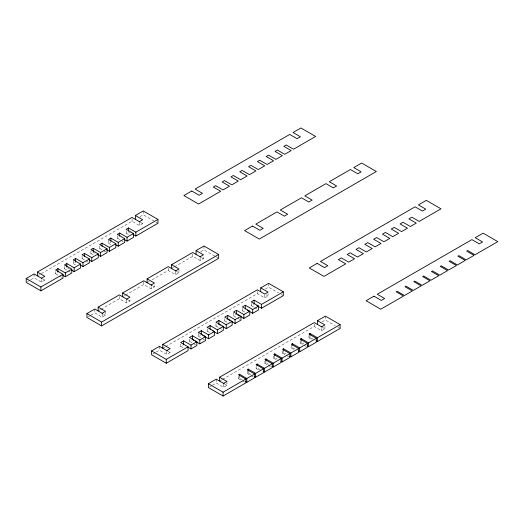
<?xml version="1.0" encoding="UTF-8"?>
<svg xmlns="http://www.w3.org/2000/svg" width="524" height="524" viewBox="0 0 524 524"><rect width="100%" height="100%" fill="white"/><g stroke="black" fill="none" stroke-linecap="round" stroke-linejoin="round"><path stroke-width="0.39" stroke-dasharray="2.62 1.97" d="M27.517 281.604L30.143 280.091M30.798 279.711L34.086 277.812L41.429 282.056L44.763 280.13L44.763 277.825M37.414 275.893L132.028 221.266L139.371 225.51L142.705 223.584L142.705 221.279M139.96 216.687L143.242 214.794L155.137 221.659M55.629 271.55L55.629 273.856L57.981 272.5M64.445 266.461L64.445 268.766L66.797 267.41M73.262 260.598L73.262 263.677L75.613 262.321M82.078 256.282L82.078 258.587L83.84 257.572M90.894 251.193L90.894 253.498L93.239 252.142L95.912 253.682M99.704 246.103L99.704 248.409L101.473 247.393M108.52 240.241L108.52 243.319L110.872 241.964M117.337 235.924L117.337 238.23L119.099 237.215M126.153 230.835L126.153 233.141L128.504 231.785L130.502 232.938M88.242 316.666L90.213 315.527M90.868 315.147L94.811 312.874L102.154 317.112L105.488 315.193L105.488 312.114M98.139 310.948L100.254 309.73M100.962 309.324L119.295 298.732L126.644 302.977L129.972 301.051L129.972 298.746M122.623 296.813L124.738 295.588M125.446 295.182L143.779 284.598L151.128 288.842L154.456 286.916L154.456 284.611M147.113 282.678L149.229 281.454M152.045 279.829L168.269 270.463L175.612 274.7L178.946 272.781L178.946 269.703M171.597 268.537L173.713 267.319M174.42 266.913L192.753 256.328L200.096 260.566L203.43 258.646L203.43 256.334M200.685 251.749L203.967 249.85L215.161 256.315M152.884 353.988L155.51 352.469M156.165 352.089L159.453 350.196L166.796 354.434L170.13 352.514L170.13 350.202M162.781 348.27L164.903 347.045M165.604 346.639L257.395 293.65L264.744 297.887L268.072 295.962L268.072 293.656M265.327 289.071L268.609 287.172L278.401 292.824M180.708 344.098L180.708 346.403L183.059 345.047M189.518 339.008L189.518 341.314L191.869 339.958M198.334 333.153L198.334 336.225L200.685 334.869M207.15 328.83L207.15 331.135L208.912 330.12M215.967 323.74L215.967 326.046L218.318 324.69M224.783 318.651L224.783 320.957L227.128 319.601M233.593 312.795L233.593 315.867L235.944 314.511M242.409 308.472L242.409 310.778L244.171 309.763M251.225 303.383L251.225 305.689L253.577 304.333M209.692 386.784L211.663 385.644M212.318 385.264L216.261 382.992L223.604 387.229L226.938 385.31L226.938 382.232M219.589 381.066L221.704 379.848M222.412 379.435L314.204 326.445L321.546 330.683L324.88 328.764L324.88 326.452M322.129 321.867L325.417 319.968L335.209 325.627M238.492 376.33L238.492 378.636L239.475 378.073L242.14 379.612M247.308 370.475L247.308 373.546L248.284 372.983L250.957 374.522M256.125 366.152L256.125 368.457L257.101 367.894L261.109 370.206M264.934 361.062L264.934 363.368L265.917 362.805L268.589 364.344M273.751 355.973L273.751 358.278L274.733 357.715L277.406 359.254M282.567 350.884L282.567 353.189L283.55 352.626L286.215 354.165M291.383 345.028L291.383 348.1L292.359 347.536L295.032 349.076M300.2 340.705L300.2 343.01L301.176 342.447L303.848 343.986M309.009 335.615L309.009 337.921L309.992 337.358L313.332 339.283M155.838 222.065L157.934 223.276M215.862 256.714L218.659 258.332M281.205 294.442L283.301 295.654M338.013 327.238L340.109 328.45M140.701 222.425L142.705 223.584M201.426 257.487L203.43 258.646M266.068 294.809L268.072 295.962M322.876 327.605L324.88 328.764M309.009 337.921L311.682 339.467M126.153 233.141L128.825 234.68M251.225 305.689L253.898 307.234M254.566 307.621L257.238 309.16M176.942 271.622L178.946 272.781M300.2 343.01L303.534 344.943M304.202 345.323L306.206 346.482M117.337 238.23L120.009 239.769M120.677 240.156L123.35 241.702M242.409 310.778L245.081 312.324M291.383 348.1L294.056 349.646M108.52 243.319L111.193 244.859M233.593 315.867L236.933 317.799M237.601 318.186L239.606 319.339M282.567 353.189L285.908 355.121M286.576 355.501L288.58 356.661M99.704 248.409L103.045 250.334M103.713 250.721L106.385 252.267M224.783 320.957L227.449 322.502M152.451 285.763L154.456 286.916M273.751 358.278L276.423 359.824M90.894 253.498L93.56 255.037M215.967 326.046L218.639 327.592M219.307 327.978L221.973 329.517M264.934 363.368L267.607 364.914M268.275 365.3L270.947 366.839M82.078 258.587L85.419 260.513M86.087 260.9L88.752 262.445M207.15 331.135L209.823 332.681M256.125 368.457L258.791 370.003M73.262 263.677L75.934 265.216M198.334 336.225L201.674 338.157M202.343 338.537L205.015 340.083M127.967 299.898L129.972 301.051M67.465 267.797L69.469 268.95M247.308 373.546L250.649 375.472M251.317 375.859L253.315 377.018M64.445 268.766L67.786 270.692M68.454 271.078L70.458 272.238M189.518 341.314L192.858 343.246M193.526 343.626L195.531 344.785M238.492 378.636L241.833 380.562M242.501 380.948L244.505 382.107M55.629 273.856L58.97 275.781M59.638 276.168L61.642 277.327M180.708 346.403L183.374 347.949M42.758 278.978L44.763 280.13M103.483 314.033L105.488 315.193M168.125 351.355L170.13 352.514M224.934 384.151L226.938 385.31M325.417 316.123L325.417 319.968M321.546 328.378L321.546 330.683M314.204 324.14L314.204 326.445M309.992 335.052L309.992 337.358M301.176 340.142L301.176 342.447M283.55 350.32L283.55 352.626M274.733 355.41L274.733 357.715M268.609 283.327L268.609 287.172M265.917 360.499L265.917 362.805M264.744 294.809L264.744 297.887M257.395 291.337L257.395 293.65M248.284 370.678L248.284 372.983M239.475 375.767L239.475 378.073M223.604 384.158L223.604 387.229M216.261 379.147L216.261 382.992M203.967 246.005L203.967 249.85M200.096 258.26L200.096 260.566M192.753 254.016L192.753 256.328M175.612 271.629L175.612 274.7M168.269 268.157L168.269 270.463M166.796 351.362L166.796 354.434M159.453 346.351L159.453 350.196M151.128 286.53L151.128 288.842M143.779 281.526L143.779 284.598M143.242 210.949L143.242 214.794M139.371 222.431L139.371 225.51M132.028 218.96L132.028 221.266M126.644 299.898L126.644 302.977M119.295 296.427L119.295 298.732M102.154 314.04L102.154 317.112M94.811 309.029L94.811 312.874M41.429 279.744L41.429 282.056M34.086 273.967L34.086 277.812"/><path stroke-width="0.79" d="M62.657 275.198L65.33 276.738L71.795 273.004L71.795 269.159L65.33 272.893L57.981 268.655L55.629 270.011L62.978 274.248L62.978 278.093L40.892 290.846L26.2 282.364L26.2 278.519L34.086 273.967L42.09 278.591M37.414 275.893L37.414 272.048L132.028 217.421L140.032 222.045M135.356 219.346L135.356 215.495L143.242 210.949L157.934 219.425L157.934 223.276L135.847 236.023L133.175 234.483M41.429 278.211L44.763 276.286L37.414 272.048M71.474 270.109L74.146 271.648L80.611 267.915L80.611 264.07L74.146 267.803L66.797 263.565L64.445 264.921L71.795 269.159M80.29 265.02L82.956 266.559L89.421 262.825L89.421 258.98L82.956 262.714L75.613 258.476L73.262 259.832L80.611 264.07M89.1 259.93L91.772 261.469L98.237 257.736L98.237 253.891L91.772 257.625L84.43 253.387L82.078 254.743L89.421 258.98M97.916 254.841L100.588 256.38L107.053 252.647L107.053 248.802L100.588 252.535L93.239 248.297L90.894 249.653L98.237 253.891M106.732 249.752L109.405 251.291L115.87 247.557L115.87 243.712L109.405 247.446L102.056 243.208L99.704 244.564L107.053 248.802M115.549 244.662L118.221 246.201L124.679 242.474L124.679 238.623L118.221 242.357L110.872 238.119L108.52 239.475L115.87 243.712M124.365 239.573L127.031 241.112L133.496 237.385L133.496 233.534L127.031 237.267L119.688 233.029L117.337 234.385L124.679 238.623M157.934 219.425L135.847 232.178L128.504 227.94L126.153 229.296L133.496 233.534M139.371 221.665L142.705 219.739L135.356 215.495M26.2 278.519L40.892 287.001L62.978 274.248M196.081 254.402L196.081 250.557L203.967 246.005L218.659 254.487L218.659 258.332L101.617 325.908L86.925 317.426L86.925 313.581L94.811 309.029L102.815 313.647M98.139 310.948L98.139 307.103L119.295 294.888L127.299 299.512M122.623 296.813L122.623 292.968L143.779 280.753L151.783 285.377M147.113 282.678L147.113 278.834L168.269 266.618L176.274 271.236M171.597 268.537L171.597 264.692L192.753 252.483L200.758 257.101M102.154 313.267L105.488 311.348L98.139 307.103M126.644 299.132L129.972 297.206L122.623 292.968M151.128 284.997L154.456 283.071L147.113 278.834M175.612 270.856L178.946 268.936L171.597 264.692M200.096 256.721L203.43 254.802L196.081 250.557M86.925 313.581L101.617 322.064L218.659 254.487M187.651 347.019L190.991 348.951L196.867 345.558L196.867 341.714L190.991 345.106L183.642 340.862L180.708 342.558L188.051 346.803L188.051 350.648L166.259 363.23L151.567 354.748L151.567 350.903L159.453 346.351L167.457 350.969M162.781 348.27L162.781 344.425L257.395 289.798L264.744 294.043L268.072 292.117L260.723 287.879L260.723 291.724M260.723 287.879L268.609 283.327L283.301 291.809L283.301 295.654L261.509 308.236L256.832 305.538M166.796 350.589L170.13 348.67L162.781 344.425M195.131 341.163L199.808 343.862L205.683 340.469L205.683 336.624L199.808 340.017L192.459 335.773L189.518 337.469L196.867 341.714M202.611 335.301L208.618 338.773L214.499 335.38L214.499 331.535L208.618 334.928L201.275 330.683L198.334 332.38L205.683 336.624M212.757 330.985L217.434 333.683L223.309 330.29L223.309 326.445L217.434 329.838L210.091 325.594L207.15 327.29L214.499 331.535M222.242 326.282L226.25 328.594L232.125 325.201L232.125 321.356L226.25 324.749L218.901 320.505L215.967 322.201L223.309 326.445M231.058 321.192L235.066 323.505L240.942 320.112L240.942 316.267L235.066 319.66L227.717 315.415L224.783 317.112L232.125 321.356M240.542 316.489L243.876 318.415L249.758 315.022L249.758 311.177L243.876 314.57L236.534 310.326L233.593 312.022L240.942 316.267M247.354 310.241L252.692 313.326L258.568 309.933L258.568 306.088L252.692 309.481L245.35 305.237L242.409 306.933L249.758 311.177M283.301 291.809L261.509 304.392L254.166 300.147L251.225 301.844L258.568 306.088M151.567 350.903L166.259 359.385L188.051 346.803M245.481 381.544L246.817 382.31L254.651 377.791L254.651 373.946L246.817 378.466L239.475 374.228L238.492 374.791L245.841 379.035L245.841 382.88L223.067 396.026L208.375 387.544L208.375 383.699L216.261 379.147L224.265 383.764M219.589 381.066L219.589 377.221L314.204 322.601L322.208 327.218M317.531 324.52L317.531 320.675L325.417 316.123L340.109 324.605L340.109 328.45L317.334 341.596L315.998 340.829M223.604 383.385L226.938 381.465L219.589 377.221M254.297 376.455L255.633 377.221L263.467 372.702L263.467 368.857L255.633 373.376L248.284 369.138L247.308 369.702L254.651 373.946M263.113 371.365L264.45 372.132L272.284 367.612L272.284 363.767L264.45 368.287L257.101 364.049L256.125 364.612L263.467 368.857M271.93 366.276L273.259 367.042L281.1 362.523L281.1 358.678L273.259 363.197L265.917 358.96L264.934 359.523L272.284 363.767M280.74 361.187L282.076 361.953L289.91 357.434L289.91 353.589L282.076 358.108L274.733 353.87L273.751 354.434L281.1 358.678M289.556 356.097L290.892 356.864L298.726 352.344L298.726 348.499L290.892 353.019L283.55 348.781L282.567 349.344L289.91 353.589M298.372 351.008L299.708 351.774L307.542 347.255L307.542 343.41L299.708 347.929L292.359 343.692L291.383 344.255L298.726 348.499M307.188 345.919L308.525 346.685L316.358 342.165L316.358 338.321L308.525 342.84L301.176 338.602L300.2 339.166L307.542 343.41M340.109 324.605L317.334 337.751L309.992 333.513L309.009 334.076L316.358 338.321M321.546 326.838L324.88 324.919L317.531 320.675M208.375 383.699L223.067 392.181L245.841 379.035M237.87 314.944L239.206 315.717M228.385 319.647L229.722 320.419M220.237 325.122L218.901 324.349L218.901 320.505M193.795 340.39L192.459 339.618L192.459 335.773M317.334 337.751L317.334 341.596M309.992 333.513L309.992 335.052M308.525 342.84L308.525 346.685M301.176 338.602L301.176 340.142M299.708 347.929L299.708 351.774M292.359 343.692L292.359 345.231M290.892 353.019L290.892 356.864M283.55 348.781L283.55 350.32M282.076 358.108L282.076 361.953M274.733 353.87L274.733 355.41M273.259 363.197L273.259 367.042M265.917 358.96L265.917 360.499M264.45 368.287L264.45 372.132M261.509 304.392L261.509 308.236M257.101 364.049L257.101 365.588M255.633 373.376L255.633 377.221M254.166 300.147L254.166 303.992M252.692 309.481L252.692 313.326M248.284 369.138L248.284 370.678M246.817 378.466L246.817 382.31M245.35 305.237L245.35 309.081M243.876 314.57L243.876 318.415M239.475 374.228L239.475 375.767M236.534 310.326L236.534 314.171M235.066 319.66L235.066 323.505M227.717 315.415L227.717 319.26M226.25 324.749L226.25 328.594M223.067 392.181L223.067 396.026M217.434 329.838L217.434 333.683M210.091 325.594L210.091 329.439M208.618 334.928L208.618 338.773M201.275 330.683L201.275 334.528M199.808 340.017L199.808 343.862M190.991 345.106L190.991 348.951M183.642 340.862L183.642 344.707M166.259 359.385L166.259 363.23M135.847 232.178L135.847 236.023M128.504 227.94L128.504 231.012M127.031 237.267L127.031 241.112M119.688 233.029L119.688 236.101M118.221 242.357L118.221 246.201M110.872 238.119L110.872 241.191M109.405 247.446L109.405 251.291M102.056 243.208L102.056 246.28M101.617 322.064L101.617 325.908M100.588 252.535L100.588 256.38M93.239 248.297L93.239 251.369M91.772 257.625L91.772 261.469M84.43 253.387L84.43 256.459M82.956 262.714L82.956 266.559M75.613 258.476L75.613 261.548M74.146 267.803L74.146 271.648M66.797 263.565L66.797 266.637M65.33 272.893L65.33 276.738M57.981 268.655L57.981 271.727M40.892 287.001L40.892 290.846M191.777 190.998L183.891 195.55L198.583 204.032L220.669 191.28L213.32 187.035L215.672 185.679L223.021 189.924L229.486 186.19L222.137 181.952L224.488 180.59L231.837 184.834L238.296 181.101L230.953 176.863L233.304 175.501L240.647 179.745L247.112 176.012L239.769 171.774L242.121 170.411L249.463 174.656L255.928 170.922L248.586 166.684L250.931 165.322L258.28 169.566L264.744 165.833L257.395 161.595L259.747 160.233L267.096 164.477L273.561 160.744L266.212 156.506L268.563 155.143L275.912 159.388L282.371 155.654L275.028 151.416L277.379 150.054L284.722 154.298L291.187 150.565L283.844 146.327L286.196 144.965L293.538 149.209L315.625 136.456L300.933 127.974L293.047 132.526L300.396 136.771L297.062 138.69L289.72 134.452L195.105 189.072L202.454 193.317L199.12 195.236L191.777 190.998M252.502 226.054L244.616 230.606L259.308 239.088L376.35 171.518L361.658 163.036L353.772 167.588L361.121 171.826L357.787 173.752L350.445 169.507L329.288 181.723L336.637 185.961L333.303 187.887L325.961 183.649L304.804 195.858L312.147 200.103L308.819 202.022L301.47 197.784L280.314 210L287.663 214.237L284.329 216.163L276.986 211.919L255.83 224.134L263.179 228.372L259.845 230.298L252.502 226.054M317.144 263.376L309.258 267.928L323.95 276.41L345.742 263.827L338.399 259.59L341.334 257.893L348.683 262.131L354.558 258.738L347.209 254.5L350.15 252.804L357.499 257.042L363.374 253.649L356.025 249.411L358.966 247.714L366.309 251.952L372.191 248.559L364.842 244.322L367.783 242.625L375.125 246.863L381 243.47L373.658 239.232L376.592 237.536L383.941 241.774L389.817 238.381L382.474 234.143L385.409 232.446L392.758 236.684L398.633 233.291L391.284 229.054L394.225 227.357L401.567 231.595L407.449 228.202L400.1 223.964L403.041 222.268L410.384 226.506L416.259 223.113L408.916 218.875L411.857 217.178L419.2 221.416L440.992 208.84L426.3 200.358L418.414 204.91L425.763 209.148L422.436 211.074L415.087 206.829L320.472 261.456L327.821 265.694L324.487 267.62L317.144 263.376M373.953 296.171L366.066 300.724L380.758 309.206L403.532 296.06L396.183 291.822L397.166 291.252L404.508 295.497L412.342 290.971L405 286.733L405.976 286.163L413.325 290.407L421.158 285.881L413.816 281.643L414.792 281.074L422.141 285.318L429.975 280.792L422.626 276.554L423.608 275.984L430.951 280.229L438.791 275.703L431.442 271.465L432.424 270.895L439.767 275.139L447.601 270.613L440.258 266.375L441.241 265.806L448.583 270.05L456.417 265.524L449.075 261.286L450.051 260.716L457.4 264.961L465.233 260.435L457.891 256.197L458.867 255.633L466.216 259.871L474.05 255.345L466.701 251.107L467.683 250.544L475.026 254.782L497.8 241.636L483.108 233.154L475.222 237.706L482.571 241.944L479.237 243.87L471.895 239.625L377.28 294.252L384.629 298.49L381.295 300.416L373.953 296.171"/></g></svg>
